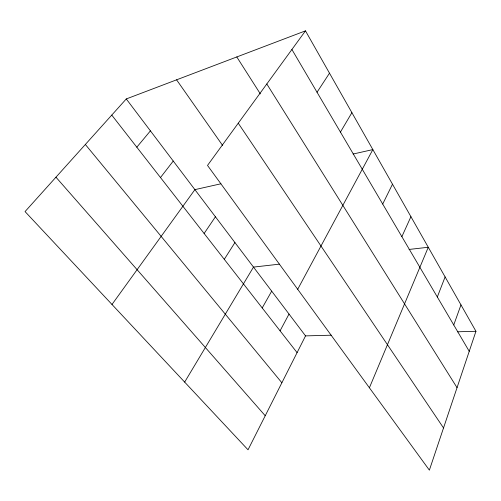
<?xml version="1.0" encoding="UTF-8"?>
<svg xmlns="http://www.w3.org/2000/svg" width="501" height="501" viewBox="0 0 501 501"><rect width="100%" height="100%" fill="white"/><g stroke="black" fill="none" stroke-linecap="round" stroke-linejoin="round"><path stroke-width="0.75" d="M475.95 331.286L429.376 470.151L207.514 165.424L305.478 30.849L475.95 331.286L457.319 331.794M453.743 324.955L460.97 304.89M437.323 296.999L445.107 276.928M369.4 387.774L428.274 247.262L409.041 249.448M401.871 236.66L410.926 216.689M382.708 204.045L392.49 184.193M331.23 335.2L305.541 335.889L248.033 449.798L25.05 211.585L126.271 98.947L305.478 30.849M280.072 330.835L289.021 314.052M297.7 289.29L372.85 149.592L353.105 154.032M262.211 307.946L271.692 291.15M340.43 132.082L351.902 112.662M184.662 382.094L253.487 267.096L279.464 264.146M224.285 259.324L234.931 242.565M317.033 92.259L329.495 73.177M204.126 233.485L215.424 216.783M111.992 304.464L194.889 189.641L220.916 183.786M160.489 177.548L173.252 161.04M136.817 147.2L150.413 130.855M55.955 177.191L265.223 415.736M85.352 144.482L281.875 382.764M111.767 115.092L297.087 352.641M126.271 98.947L305.541 335.889M176.59 79.828L222.594 145.434M238.257 123.196L443.529 427.96M236.798 56.951L260.326 93.869M266.808 83.974L457.044 387.668M291.908 49.493L469.23 351.314"/></g></svg>
